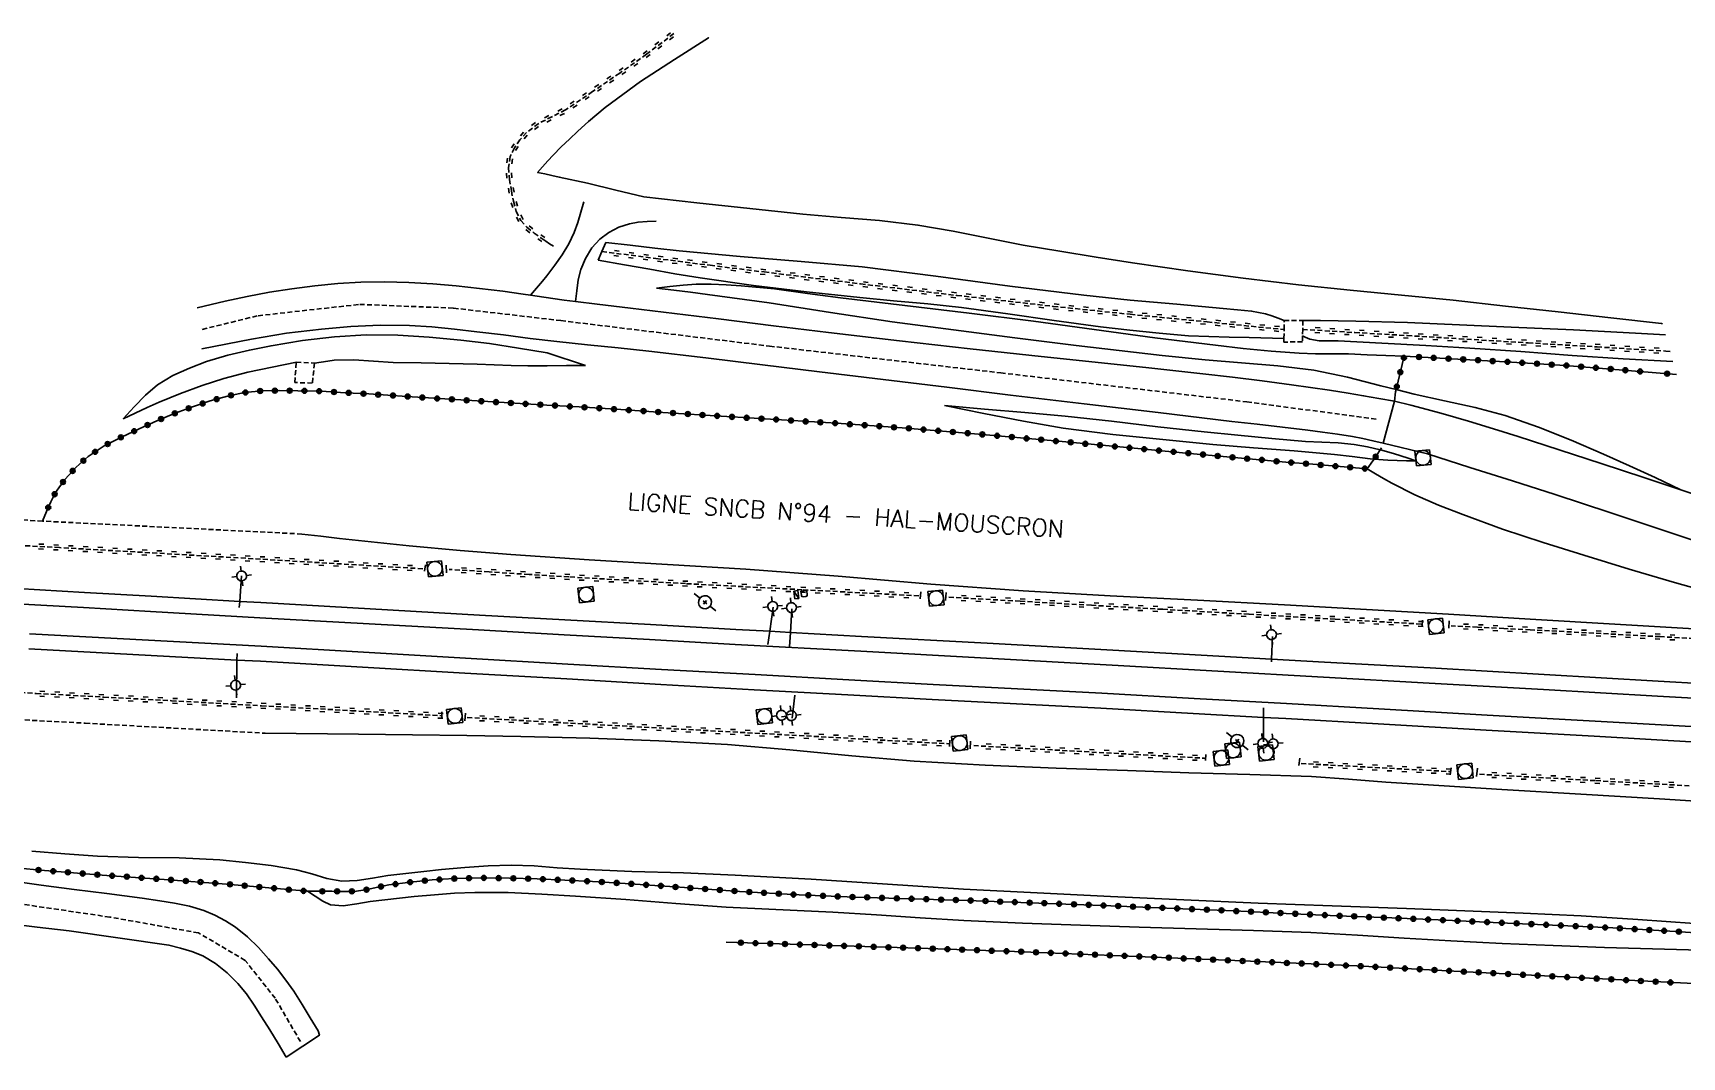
# Model space of a CAD drawing. Header units: millimetres. Extents: x 85000 to 86000, y 139000 to 140001.
# Drawn here: x 85142.3 to 85309.8, y 139016.9 to 139120.9 of the extents above; entities that cross this region are included whole.
import ezdxf

# ---------------------------------------------------------------- set-up
doc = ezdxf.new("R2010")
doc.units = ezdxf.units.MM
doc.linetypes.add('DASHED', pattern=[0.75, 0.5, -0.25])
doc.layers.get('0').update_dxf_attribs({"linetype": 'CONTINUOUS'})
for name, color, linetype in [('W0001', 6, 'DASHED'), ('W0008', 7, 'CONTINUOUS'), ('W0017', 7, 'CONTINUOUS'), ('W0112', 1, 'DASHED'), ('W0120', 7, 'CONTINUOUS'), ('W0211', 2, 'CONTINUOUS'), ('W0214', 2, 'CONTINUOUS'), ('W0220', 5, 'DASHED'), ('W0322', 7, 'CONTINUOUS'), ('W0323', 7, 'CONTINUOUS'), ('W0330', 7, 'CONTINUOUS'), ('W0420', 7, 'CONTINUOUS'), ('W0438', 7, 'CONTINUOUS'), ('W0473', 7, 'CONTINUOUS'), ('W0610', 7, 'CONTINUOUS'), ('W0611', 7, 'CONTINUOUS'), ('W0700', 7, 'CONTINUOUS'), ('W0989', 7, 'CONTINUOUS')]:
    doc.layers.add(name, color=color, linetype=linetype)
doc.styles.get("Standard").update_dxf_attribs({"font": 'romans.shx', "width": 0.85})

# ---------------------------------------------------------------- blocks, each defined once
blk = doc.blocks.new('croix')
for p, q in [((-3, 0), (3, 0)), ((0, -3), (0, 3))]:
    blk.add_line(p, q)
blk = doc.blocks.new('T818')
at = {"color": 16, "linetype": 'Continuous', "xscale": 0.0001666666666666667, "yscale": 0.0001666666666666667}
blk.add_blockref('croix', (0, 0), dxfattribs=at)
blk = doc.blocks.new('T420')
for p, q in [((0.75, 0.75), (-0.75, 0.75)), ((-0.75, 0.75), (-0.75, -0.75)), ((0.75, 0.75), (0.75, -0.75)), ((0.75, -0.75), (-0.75, -0.75))]:
    blk.add_line(p, q)
blk.add_ellipse((0, 0), major_axis=(-0.53, 0.53), ratio=1, start_param=3.926991, end_param=10.210176)
blk = doc.blocks.new('T610')
for p, q in [((-0.500001, 0), (-1.000002, 0)), ((0, 0.500001), (0, 1.000002)), ((0.500001, 0), (1.000002, 0)), ((0, -0.500001), (0, -1.000002))]:
    blk.add_line(p, q)
blk.add_ellipse((0, 0), major_axis=(-0.353554, 0.353554), ratio=1, start_param=3.926990817, end_param=10.2101761242)
blk = doc.blocks.new('T473')
for p, q in [((-0.166667, 0.166667), (0.166667, -0.166667)), ((-0.166667, -0.166667), (0.166667, 0.166667)), ((0.500001, 0.500001), (1.000002, 1.000002)), ((-1.000002, -1.000002), (-0.500001, -0.500001))]:
    blk.add_line(p, q)
blk.add_ellipse((0, 0), major_axis=(0.471405, 0.471405), ratio=1, start_param=5.4977871438, end_param=11.780972451)
blk = doc.blocks.new('T438')
for p, q in [((-0.4, 0.2), (0.4, 0.2)), ((-0.4, -0.2), (-0.4, 0.2)), ((0.15, 1.1), (-0.3, 1.1)), ((-0.3, 1.1), (-0.3, 0.5)), ((-0.3, 0.5), (0.15, 0.5)), ((0.3, 0.65), (0.3, 0.95)), ((0.4, 0.2), (0.4, -0.2))]:
    blk.add_line(p, q)
at = {"flags": 128}
for points in [[(-0.4, -0.2), (0.4, 0.2)], [(0.4, -0.2), (-0.4, -0.2)]]:
    blk.add_lwpolyline(points, dxfattribs=at)
for centre, major_axis, start_param, end_param in [((0.15, 0.95), (0.106, -0.106), 0.785398, 2.356194), ((0.15, 0.65), (0.106, 0.106), 3.926991, 5.497787)]:
    blk.add_ellipse(centre, major_axis=major_axis, ratio=1, start_param=start_param, end_param=end_param)
blk = doc.blocks.new('t220o')
at = {"color": 0, "linetype": 'Continuous'}
for p, q in [((-0.25, 0.25), (0.25, 0.25)), ((-0.25, -0.25), (0.25, -0.25))]:
    blk.add_line(p, q, dxfattribs=at)
blk = doc.blocks.new('t323o')
at = {"color": 0, "linetype": 'Continuous'}
for radius in [0.25, 0.15]:
    blk.add_circle((0, 0), radius, dxfattribs=at)
blk = doc.blocks.new('t322o')
at = {"color": 0, "linetype": 'Continuous'}
for radius in [0.25, 0.15]:
    blk.add_circle((0, 0), radius, dxfattribs=at)

msp = doc.modelspace()

# ---------------------------------------------------------------- linework, layer by layer
at = {"layer": 'W0001'}
for points in [[(85159.5, 139090.83), (85165.17, 139092.22), (85175.49, 139093.37), (85185.02, 139092.99), (85195.93, 139091.72), (85217.11, 139089.13), (85240.59, 139086.41), (85265.59, 139083.47), (85278.71, 139081.71)], [(85169.47, 139018.47), (85166.91, 139022.87), (85163.86, 139026.72), (85159.12, 139029.51), (85150.12, 139031.12), (85132.86, 139033.65), (85121.73, 139037.25), (85114.76, 139041.68), (85110.57, 139046.54), (85108.62, 139049.39), (85108.62, 139049.39)]]:
    msp.add_lwpolyline(points, dxfattribs=at)
at = {"layer": 'W0008'}
for points in [[(85196.26, 139093.79), (85194.19, 139094.1), (85192.84, 139094.3), (85192.11, 139094.41), (85190.03, 139094.7), (85187.67, 139095), (85185.3, 139095.27), (85182.92, 139095.47), (85180.49, 139095.6), (85178.05, 139095.65), (85175.62, 139095.62), (85173.28, 139095.48), (85170.94, 139095.25), (85168.61, 139094.95), (85166.34, 139094.6), (85164.07, 139094.17), (85161.82, 139093.69), (85158.98, 139093.03)], [(85261.13, 139086.32), (85255.65, 139086.91), (85250.17, 139087.49), (85244.7, 139088.08), (85237.5, 139088.87), (85230.3, 139089.68), (85223.11, 139090.52), (85217.52, 139091.2), (85211.93, 139091.9), (85206.35, 139092.59), (85202.99, 139092.99), (85199.62, 139093.39), (85197.41, 139093.65), (85196.26, 139093.79)], [(85159.46, 139088.84), (85159.46, 139088.84), (85164.51, 139089.85), (85168.05, 139090.43), (85171.62, 139090.86), (85174.59, 139091.11), (85177.57, 139091.26), (85180.55, 139091.24), (85182.83, 139091.09), (85185.11, 139090.84), (85187.39, 139090.58), (85190.11, 139090.26), (85192.82, 139089.92), (85195.53, 139089.59), (85198.64, 139089.26), (85201.74, 139088.94), (85204.85, 139088.63)], [(85204.85, 139088.63), (85210.63, 139087.93), (85216.41, 139087.23), (85222.19, 139086.53), (85228.65, 139085.74), (85235.12, 139084.95), (85241.58, 139084.16), (85249.08, 139083.26), (85256.58, 139082.37), (85264.08, 139081.48), (85266.65, 139081.19), (85269.21, 139080.91), (85271.77, 139080.59), (85273.29, 139080.39), (85274.81, 139080.19), (85276.32, 139079.94), (85277.36, 139079.73), (85278.4, 139079.51), (85279.44, 139079.28), (85280.57, 139083.55), (85279.01, 139083.82), (85277.45, 139084.09), (85275.89, 139084.35), (85273.97, 139084.65), (85272.05, 139084.93), (85270.13, 139085.2), (85267.13, 139085.6), (85264.13, 139085.96), (85261.13, 139086.32)], [(85171.27, 139019.55), (85170.46, 139020.9), (85169.65, 139022.25), (85168.79, 139023.58), (85167.98, 139024.71), (85167.14, 139025.82), (85166.24, 139026.88), (85165.2, 139028.03), (85164.09, 139029.12), (85162.89, 139030.09), (85161.86, 139030.75), (85160.78, 139031.32), (85159.66, 139031.8), (85158.2, 139032.23), (85156.69, 139032.52), (85155.18, 139032.77), (85153.39, 139033.04), (85151.6, 139033.27), (85149.81, 139033.5), (85146.48, 139033.93), (85143.15, 139034.36), (85139.82, 139034.83)], [(85139.47, 139030.5), (85142.72, 139030.11), (85145.97, 139029.71), (85156.12, 139028.27), (85157.29, 139027.95), (85158.46, 139027.62), (85159.56, 139027.18), (85160.84, 139026.4), (85162.02, 139025.44), (85163.1, 139024.38), (85163.98, 139023.32), (85164.76, 139022.17), (85165.52, 139021), (85166.38, 139019.65), (85167.21, 139018.28), (85168.04, 139016.9)], [(85168.04, 139016.9), (85171.4, 139019.11), (85171.27, 139019.55)]]:
    msp.add_lwpolyline(points, dxfattribs=at)
at = {"layer": 'W0017'}
for points in [[(85198.27, 139103.8), (85197.96, 139102.75), (85197.66, 139101.7), (85197.29, 139100.68), (85196.72, 139099.53), (85196.05, 139098.42), (85195.32, 139097.36), (85194.91, 139096.81), (85194.49, 139096.27), (85194.06, 139095.74), (85193.65, 139095.26), (85193.25, 139094.78), (85192.84, 139094.3)], [(85197.41, 139093.65), (85197.55, 139094.75), (85197.69, 139095.86), (85197.95, 139096.91), (85198.44, 139098.03), (85199.08, 139099.1), (85199.88, 139100), (85200.78, 139100.67), (85201.81, 139101.2), (85202.88, 139101.57), (85203.77, 139101.73), (85204.69, 139101.78), (85205.61, 139101.84)], [(85341.02, 139064.1), (85337.6, 139065.17), (85334.18, 139066.23), (85330.77, 139067.33), (85325.38, 139069.15), (85320.01, 139071.03), (85314.64, 139072.88), (85310.28, 139074.34), (85309.66, 139074.54), (85305.92, 139075.78), (85301.56, 139077.22), (85298.76, 139078.13), (85295.96, 139079.04), (85293.16, 139079.93), (85290.63, 139080.72), (85288.09, 139081.51), (85285.54, 139082.25), (85283.89, 139082.69), (85282.23, 139083.12), (85280.57, 139083.55)], [(85279.44, 139079.28), (85283.93, 139078.17), (85288.25, 139076.8), (85292.57, 139075.43), (85296.89, 139074.05), (85302.47, 139072.23), (85308.03, 139070.37), (85313.59, 139068.5), (85319.36, 139066.54), (85325.12, 139064.55), (85330.9, 139062.61), (85333.79, 139061.66), (85336.68, 139060.73), (85339.58, 139059.79)]]:
    msp.add_lwpolyline(points, dxfattribs=at)
at = {"layer": 'W0112'}
for points in [[(85269.35, 139089.54), (85269.36, 139089.91), (85269.37, 139090.81), (85269.39, 139091.74), (85271.29, 139091.73), (85271.26, 139090.83), (85271.25, 139090.16), (85271.24, 139089.57)], [(85170.68, 139085.36), (85168.89, 139085.44), (85169.06, 139087.51), (85170.9, 139087.4)]]:
    msp.add_lwpolyline(points, close=True, dxfattribs=at)
for points in [[(85143.28, 139071.35), (85134.3, 139071.86)], [(85169.63, 139070.04), (85143.28, 139071.35)], [(85133.24, 139051.59), (85147.61, 139050.82), (85165.88, 139049.8)]]:
    msp.add_lwpolyline(points, dxfattribs=at)
at = {"layer": 'W0120'}
for points in [[(85199.7, 139097.86), (85200.08, 139098.74), (85200.48, 139099.66)], [(85182.18, 139066.9), (85182.09, 139066.28)], [(85184.3, 139066.11), (85184.29, 139066.86)], [(85232.47, 139064.16), (85232.42, 139063.45)], [(85234.98, 139063.3), (85235.05, 139064.09)], [(85283.43, 139061.27), (85283.39, 139060.68)], [(85286.1, 139060.47), (85286.15, 139061.21)], [(85183.84, 139051.97), (85183.82, 139051.27)], [(85186.17, 139051.07), (85186.23, 139051.83)], [(85235.44, 139049.1), (85235.4, 139048.46)], [(85237.5, 139048.22), (85237.53, 139049)], [(85261.41, 139047.63), (85261.39, 139047.02)], [(85270.87, 139046.52), (85270.96, 139047.26)], [(85286.33, 139046.28), (85286.24, 139045.56)], [(85288.9, 139045.39), (85289, 139046.26)]]:
    msp.add_lwpolyline(points, dxfattribs=at)
at = {"layer": 'W0211'}
for points in [[(85269.39, 139091.74), (85268.76, 139091.98), (85268.13, 139092.21), (85267.49, 139092.42), (85266.08, 139092.69), (85264.64, 139092.81), (85263.19, 139092.94), (85258.47, 139093.38), (85253.75, 139093.81), (85249.04, 139094.29), (85241.52, 139095.22), (85234.02, 139096.25), (85226.51, 139097.17), (85220.32, 139097.73), (85214.12, 139098.23), (85207.94, 139098.8), (85205.45, 139099.08), (85202.97, 139099.37), (85200.48, 139099.66)], [(85199.7, 139097.86), (85202.38, 139097.39), (85204.95, 139096.94), (85207.51, 139096.48), (85210.08, 139096.06), (85215.47, 139095.3), (85220.87, 139094.66), (85226.28, 139094.07), (85229.72, 139093.73), (85233.18, 139093.41), (85236.62, 139093.05), (85241.33, 139092.42), (85246.03, 139091.73), (85250.74, 139091.1), (85253.72, 139090.75), (85256.7, 139090.43), (85259.68, 139090.19), (85261.73, 139090.1), (85263.78, 139090.05), (85265.83, 139090), (85267.01, 139089.97), (85268.18, 139089.94), (85269.36, 139089.91)], [(85281.58, 139088.1), (85279.7, 139088.18), (85277.81, 139088.26), (85275.93, 139088.33), (85274.25, 139088.35), (85272.57, 139088.35), (85270.89, 139088.4), (85268.06, 139088.6), (85265.23, 139088.9), (85262.41, 139089.23), (85256.25, 139089.98), (85250.09, 139090.83), (85243.93, 139091.66), (85237.4, 139092.47), (85230.87, 139093.26), (85224.33, 139094.05), (85220.97, 139094.49), (85217.61, 139094.94), (85214.24, 139095.26), (85212.72, 139095.35), (85211.19, 139095.42), (85209.66, 139095.42), (85208.33, 139095.32), (85206.99, 139095.17), (85205.65, 139095.02)], [(85308.11, 139090.27), (85305.06, 139090.46), (85298.76, 139090.77), (85292.45, 139091.04), (85287.18, 139091.29), (85281.92, 139091.53), (85276.65, 139091.68), (85274.86, 139091.7), (85273.07, 139091.72), (85271.29, 139091.73)], [(85198.43, 139087.17), (85194.54, 139088.44), (85191.62, 139088.91), (85188.69, 139089.38), (85185.75, 139089.75), (85182.55, 139090.05), (85179.35, 139090.25), (85176.15, 139090.26), (85172.92, 139090.07), (85169.7, 139089.7), (85166.5, 139089.17), (85164.29, 139088.73), (85162.09, 139088.21), (85159.95, 139087.55), (85158.22, 139086.89), (85156.53, 139086.14), (85154.96, 139085.2), (85153.73, 139084.15), (85152.6, 139082.95), (85151.46, 139081.75)], [(85271.25, 139090.16), (85271.5, 139090.05), (85271.74, 139089.95), (85271.99, 139089.85), (85272.92, 139089.68), (85273.89, 139089.67), (85274.85, 139089.66), (85279.31, 139089.42), (85283.77, 139089.18), (85288.23, 139088.92), (85293.43, 139088.57), (85298.63, 139088.19), (85303.82, 139087.85), (85308.86, 139087.58)], [(85234.87, 139083.08), (85238.89, 139082.29), (85242.9, 139081.51), (85246.93, 139080.81), (85251.99, 139080.15), (85257.06, 139079.63), (85262.14, 139079.15), (85266.26, 139078.8), (85270.38, 139078.48), (85274.49, 139078.11), (85276.3, 139077.9), (85278.11, 139077.68), (85278.51, 139077.64), (85279.92, 139077.53), (85280.86, 139077.5), (85281.81, 139077.49), (85282.75, 139077.48)], [(85332.1, 139059.31), (85329.26, 139060.03), (85326.41, 139060.75), (85323.57, 139061.46), (85320.26, 139062.25), (85316.94, 139063.02), (85313.64, 139063.83), (85309.01, 139065.11), (85304.41, 139066.47), (85299.82, 139067.9), (85295.69, 139069.18), (85291.57, 139070.52), (85287.51, 139072.01), (85285.07, 139072.98), (85282.66, 139074.02), (85280.31, 139075.19), (85279.48, 139075.67), (85278.65, 139076.17), (85277.82, 139076.67)], [(85142.19, 139037.83), (85145.54, 139037.54), (85148.88, 139037.3), (85153.02, 139037.18), (85157.16, 139037.13), (85161.29, 139036.92), (85163.9, 139036.67), (85166.5, 139036.36), (85169.08, 139035.93), (85170.62, 139035.51), (85172.15, 139035.04), (85173.69, 139034.77), (85175.24, 139034.83), (85176.8, 139035.09), (85178.36, 139035.34), (85180.17, 139035.56), (85181.99, 139035.76), (85183.81, 139035.95), (85186.17, 139036.15), (85188.53, 139036.32), (85190.89, 139036.39), (85193.22, 139036.31), (85195.55, 139036.14), (85197.88, 139035.98), (85203.12, 139035.76), (85208.37, 139035.6), (85213.62, 139035.39), (85221.36, 139034.96), (85229.1, 139034.45), (85236.83, 139033.94), (85244.28, 139033.57), (85251.73, 139033.21), (85259.18, 139032.86), (85266.73, 139032.55), (85274.27, 139032.27), (85281.82, 139031.98), (85287.73, 139031.75), (85293.64, 139031.52), (85299.54, 139031.23), (85305.31, 139030.88), (85311.07, 139030.47)]]:
    msp.add_lwpolyline(points, dxfattribs=at)
at = {"layer": 'W0214'}
for points in [[(85309.66, 139074.54), (85307.05, 139075.77), (85304.45, 139076.98), (85301.82, 139078.16), (85298.53, 139079.57), (85295.21, 139080.91), (85291.84, 139082.08), (85288.78, 139082.89), (85285.68, 139083.57), (85282.59, 139084.25), (85280.74, 139084.72), (85279.2, 139085.11), (85275.8, 139085.97), (85272.39, 139086.68), (85268.73, 139087.14), (85265.05, 139087.42), (85261.37, 139087.72), (85257, 139088.19), (85252.63, 139088.69), (85248.26, 139089.2), (85242.03, 139089.97), (85235.8, 139090.78), (85229.57, 139091.58), (85223.32, 139092.55), (85217.08, 139093.52), (85210.83, 139094.39), (85209.1, 139094.61), (85207.38, 139094.81), (85205.65, 139095.02)], [(85169.06, 139087.51), (85166.6, 139086.99), (85164.13, 139086.47), (85161.69, 139085.84), (85159.48, 139085.12), (85157.29, 139084.3), (85155.13, 139083.42), (85153.9, 139082.88), (85152.68, 139082.31), (85151.46, 139081.75)], [(85198.43, 139087.17), (85196.48, 139087.15), (85194.53, 139087.12), (85192.58, 139087.12), (85190.86, 139087.17), (85189.14, 139087.24), (85187.41, 139087.31), (85184.57, 139087.37), (85181.72, 139087.42), (85178.88, 139087.48), (85176.88, 139087.6), (85174.89, 139087.74), (85172.91, 139087.7), (85172.24, 139087.61), (85171.57, 139087.51), (85170.9, 139087.4)], [(85234.87, 139083.08), (85238.96, 139082.73), (85243.05, 139082.39), (85247.13, 139082.02), (85251.84, 139081.5), (85256.55, 139080.94), (85261.26, 139080.42), (85264.69, 139080.07), (85268.13, 139079.74), (85271.56, 139079.45), (85273.21, 139079.37), (85274.85, 139079.29), (85276.48, 139079.13), (85277.83, 139078.89), (85279.13, 139078.59), (85279.16, 139078.58), (85280.48, 139078.23), (85281.24, 139077.99), (85281.99, 139077.74), (85282.75, 139077.48)], [(85311.59, 139060.36), (85302.98, 139060.87), (85294.38, 139061.38), (85286.06, 139061.88), (85277.75, 139062.38), (85269.43, 139062.86), (85260.57, 139063.31), (85251.72, 139063.75), (85242.86, 139064.26), (85233.48, 139064.96), (85224.1, 139065.74), (85214.72, 139066.46), (85206.76, 139066.95), (85198.8, 139067.4), (85190.85, 139067.95), (85185.68, 139068.38), (85180.52, 139068.85), (85175.36, 139069.38), (85173.45, 139069.59), (85171.54, 139069.81), (85169.63, 139070.04)], [(85165.88, 139049.8), (85169.05, 139049.77), (85172.21, 139049.74), (85175.38, 139049.7), (85180.87, 139049.64), (85186.36, 139049.58), (85191.85, 139049.48), (85198.85, 139049.29), (85205.86, 139049.03), (85212.85, 139048.65), (85219.18, 139048.12), (85225.49, 139047.49), (85231.81, 139046.96), (85239.02, 139046.55), (85246.24, 139046.26), (85253.46, 139046.01), (85259.69, 139045.79), (85265.91, 139045.59), (85272.14, 139045.4), (85275.92, 139045.12), (85279.71, 139044.84), (85283.49, 139044.58), (85291.49, 139044.08), (85299.51, 139043.62), (85307.51, 139043.14), (85312.23, 139042.83)], [(85311.66, 139027.76), (85306.78, 139027.89), (85301.91, 139028.04), (85296.71, 139028.24), (85291.51, 139028.45), (85286.31, 139028.7), (85281.57, 139028.98), (85276.82, 139029.28), (85272.08, 139029.55), (85266.27, 139029.77), (85260.46, 139029.92), (85254.64, 139030.08), (85248.71, 139030.29), (85242.79, 139030.51), (85236.86, 139030.77), (85232.42, 139031.05), (85227.97, 139031.35), (85223.53, 139031.62), (85219.93, 139031.8), (85216.32, 139031.96), (85212.72, 139032.14), (85207.61, 139032.5), (85202.51, 139032.9), (85197.4, 139033.24), (85193.99, 139033.44), (85190.58, 139033.61), (85187.17, 139033.63), (85185.12, 139033.54), (85183.08, 139033.39), (85181.04, 139033.21), (85179.54, 139033.05), (85178.05, 139032.87), (85176.56, 139032.71), (85175.2, 139032.48), (85173.83, 139032.26), (85172.54, 139032.36), (85171.74, 139032.72), (85170.97, 139033.23), (85170.2, 139033.74)]]:
    msp.add_lwpolyline(points, dxfattribs=at)
at = {"layer": 'W0220'}
for points in [[(85207.4, 139120.88), (85204.62, 139118.78), (85201.9, 139116.87), (85199.15, 139114.99), (85196.4, 139113.12), (85195.02, 139112.43), (85193.63, 139111.73), (85192.43, 139110.83), (85191.77, 139110.09), (85191.2, 139109.27), (85190.79, 139108.39), (85190.62, 139107.26), (85190.7, 139106.07), (85190.9, 139104.89), (85191.1, 139103.84), (85191.4, 139102.81), (85191.87, 139101.88), (85192.48, 139101.2), (85193.22, 139100.61), (85194, 139100.05), (85194.38, 139099.79), (85194.78, 139099.52), (85195.18, 139099.27)], [(85200.08, 139098.74), (85205.58, 139098.04), (85211.08, 139097.34), (85216.58, 139096.66), (85226.36, 139095.45), (85236.14, 139094.28), (85245.93, 139093.17), (85253.74, 139092.36), (85261.56, 139091.59), (85269.37, 139090.81)], [(85271.26, 139090.83), (85276.57, 139090.51), (85281.87, 139090.2), (85287.17, 139089.88), (85294.16, 139089.46), (85301.16, 139089.05), (85308.15, 139088.62), (85308.58, 139088.59)], [(85181.89, 139066.51), (85171.4, 139067.13), (85160.92, 139067.75), (85150.43, 139068.35), (85145.01, 139068.66), (85139.59, 139068.96), (85134.16, 139069.26)], [(85232.27, 139063.76), (85220.42, 139064.38), (85208.58, 139065), (85196.74, 139065.68), (85192.69, 139065.93), (85188.64, 139066.19), (85184.59, 139066.45)], [(85283.3, 139060.89), (85274.55, 139061.39), (85265.79, 139061.89), (85257.03, 139062.39), (85249.8, 139062.8), (85242.56, 139063.21), (85235.33, 139063.62)], [(85333.93, 139058.15), (85320.75, 139058.88), (85307.56, 139059.61), (85294.38, 139060.31), (85291.7, 139060.44), (85289.02, 139060.57), (85286.34, 139060.71)], [(85135.77, 139054.21), (85142.64, 139053.84), (85149.51, 139053.47), (85156.39, 139053.1), (85165.52, 139052.59), (85174.65, 139052.09), (85183.78, 139051.58)], [(85186.42, 139051.39), (85235.37, 139048.73)], [(85237.85, 139048.54), (85261.28, 139047.26)], [(85271.1, 139046.72), (85286.26, 139045.9)], [(85289.23, 139045.63), (85301.04, 139044.98), (85312.86, 139044.33), (85322.42, 139043.81), (85324.68, 139043.68), (85329.01, 139043.45), (85333.35, 139043.21), (85337.68, 139042.98)]]:
    msp.add_lwpolyline(points, dxfattribs=at)
at = {"layer": 'W0322'}
for points in [[(85306.77, 139086.46), (85303.82, 139086.7), (85300.87, 139086.94), (85297.91, 139087.17), (85292.47, 139087.51), (85287.02, 139087.8), (85281.58, 139088.1)], [(85277.82, 139076.67), (85275.06, 139076.89), (85272.3, 139077.12), (85269.54, 139077.35), (85264.3, 139077.82), (85259.06, 139078.3), (85253.82, 139078.78), (85246.09, 139079.49), (85238.34, 139080.19), (85230.6, 139080.83), (85223.92, 139081.29), (85217.23, 139081.7), (85210.55, 139082.12), (85206.29, 139082.4), (85202.03, 139082.68), (85197.77, 139082.95), (85194.51, 139083.14), (85191.24, 139083.33), (85187.98, 139083.52), (85184.13, 139083.76), (85180.27, 139084.02), (85176.42, 139084.27), (85174.01, 139084.4), (85171.61, 139084.54), (85169.2, 139084.6), (85167.39, 139084.61), (85165.58, 139084.58), (85163.8, 139084.42), (85162.05, 139084.05), (85160.32, 139083.56), (85158.62, 139083), (85156.75, 139082.31), (85154.9, 139081.55), (85153.09, 139080.72), (85151.3, 139079.89), (85149.54, 139079.01), (85147.93, 139077.93), (85146.69, 139076.83), (85145.56, 139075.59), (85144.6, 139074.25), (85144.11, 139073.31), (85143.69, 139072.33), (85143.28, 139071.35)], [(85314.04, 139029.33), (85309.65, 139029.63), (85303.53, 139029.98), (85297.41, 139030.27), (85291.29, 139030.55), (85285.79, 139030.8), (85280.3, 139031.03), (85274.8, 139031.26), (85269.57, 139031.5), (85264.34, 139031.74), (85259.1, 139031.97), (85251.79, 139032.27), (85244.48, 139032.55), (85237.17, 139032.81), (85231.49, 139032.99), (85225.81, 139033.15), (85220.13, 139033.38), (85214.07, 139033.73), (85208.01, 139034.15), (85201.95, 139034.58), (85199.14, 139034.73), (85196.33, 139034.88), (85193.52, 139034.99), (85190.7, 139035.07), (85187.88, 139035.11), (85185.07, 139035.03), (85182.86, 139034.89), (85180.65, 139034.67), (85178.45, 139034.38), (85177.35, 139034.16), (85176.26, 139033.92), (85175.16, 139033.75), (85174.33, 139033.72), (85173.49, 139033.73), (85172.66, 139033.74), (85171.84, 139033.74), (85171.02, 139033.74), (85170.2, 139033.74)]]:
    msp.add_lwpolyline(points, dxfattribs=at)
at = {"layer": 'W0323'}
for points in [[(85281.58, 139088.1), (85280.74, 139084.72), (85280.69, 139084.49), (85280.57, 139083.55)], [(85306.77, 139086.46), (85309.23, 139086.24)], [(85277.82, 139076.67), (85278.39, 139077.47), (85278.51, 139077.64), (85279.13, 139078.59), (85279.27, 139078.8)], [(85132.42, 139036.9), (85135.96, 139036.56), (85139.51, 139036.21), (85143.06, 139035.88), (85149.35, 139035.39), (85155.65, 139034.95), (85161.95, 139034.48), (85164.7, 139034.24), (85167.45, 139033.99), (85170.2, 139033.74)], [(85212.7, 139028.56), (85222.47, 139028.26), (85232.24, 139027.96), (85242.01, 139027.62), (85253.6, 139027.16), (85265.18, 139026.66), (85276.77, 139026.15), (85286.61, 139025.63), (85296.45, 139025.11), (85306.3, 139024.6), (85314.96, 139024.17)]]:
    msp.add_lwpolyline(points, dxfattribs=at)
at = {"layer": 'W0330'}
for points in [[(85197.64, 139110.96), (85198.73, 139111.95), (85200.43, 139113.38), (85202.23, 139114.7), (85204.02, 139116.02), (85207.48, 139118.24), (85210.93, 139120.46), (85210.95, 139120.48)], [(85197.64, 139110.96), (85196.8, 139110.16), (85195.95, 139109.36), (85195.13, 139108.54), (85194.59, 139107.95), (85194.07, 139107.36), (85193.55, 139106.77), (85194.28, 139106.62), (85195.02, 139106.46), (85195.76, 139106.31), (85198.63, 139105.67), (85201.49, 139104.98), (85204.36, 139104.3), (85209.74, 139103.7), (85215.12, 139103.11), (85220.51, 139102.54), (85224.4, 139102.2), (85228.3, 139101.88), (85232.18, 139101.42), (85235.76, 139100.81), (85239.32, 139100.09), (85242.89, 139099.37), (85246.59, 139098.77), (85250.28, 139098.17), (85253.98, 139097.6), (85259.6, 139096.79), (85265.22, 139096.04), (85270.85, 139095.35), (85276.08, 139094.8), (85281.31, 139094.3), (85286.54, 139093.79), (85291.87, 139093.2), (85297.2, 139092.6), (85302.54, 139092.01), (85307.69, 139091.43), (85307.79, 139091.41)]]:
    msp.add_lwpolyline(points, dxfattribs=at)
at = {"layer": 'W0611'}
for points in [[(85163.49, 139065.79), (85163.31, 139063.19), (85163.26, 139062.58)], [(85217.47, 139062.6), (85217.13, 139060.16), (85216.94, 139058.83)], [(85219.37, 139062.43), (85219.23, 139060.05), (85219.14, 139058.56)], [(85268.2, 139059.63), (85268.09, 139057.33), (85268.08, 139057.06)], [(85162.97, 139053.4), (85163.03, 139057.23), (85163.04, 139057.89)], [(85219.43, 139051.33), (85219.67, 139053.68)], [(85267.27, 139052.39), (85267.27, 139051.41), (85267.28, 139048.91)]]:
    msp.add_lwpolyline(points, dxfattribs=at)
at = {"layer": 'W0700'}
for points in [[(85140.65, 139062.96), (85147.45, 139062.57), (85154.25, 139062.18), (85165.35, 139061.54), (85176.46, 139060.91), (85187.57, 139060.29), (85196.25, 139059.8), (85204.93, 139059.31), (85213.61, 139058.83), (85226.38, 139058.12), (85239.14, 139057.41), (85251.9, 139056.71), (85262.64, 139056.1), (85273.38, 139055.5), (85284.12, 139054.9), (85295.71, 139054.24), (85307.3, 139053.58), (85318.88, 139052.91)], [(85140.73, 139064.49), (85147.53, 139064.1), (85154.33, 139063.71), (85163.31, 139063.19), (85165.44, 139063.07), (85176.55, 139062.44), (85187.65, 139061.81), (85196.34, 139061.33), (85205.02, 139060.84), (85213.7, 139060.35), (85217.13, 139060.16), (85219.23, 139060.05), (85226.46, 139059.64), (85239.22, 139058.94), (85251.99, 139058.23), (85262.73, 139057.63), (85268.09, 139057.33), (85273.47, 139057.03), (85284.21, 139056.43), (85295.8, 139055.77), (85307.38, 139055.1), (85316.92, 139054.56)], [(85141.97, 139059.91), (85165.49, 139058.63), (85175.88, 139058.03), (85186.25, 139057.43), (85196.63, 139056.83), (85206.14, 139056.29), (85215.65, 139055.75), (85225.16, 139055.22), (85233.72, 139054.76), (85242.29, 139054.31), (85250.85, 139053.86), (85260.24, 139053.34), (85269.62, 139052.81), (85279.01, 139052.28), (85289.99, 139051.65), (85300.97, 139051.02), (85311.95, 139050.4)], [(85141.88, 139058.38), (85163.03, 139057.23), (85165.41, 139057.11), (85175.79, 139056.5), (85186.17, 139055.9), (85196.54, 139055.31), (85206.06, 139054.76), (85215.57, 139054.22), (85225.08, 139053.69), (85233.64, 139053.24), (85242.2, 139052.79), (85250.77, 139052.33), (85260.15, 139051.81), (85267.27, 139051.41), (85269.54, 139051.28), (85278.92, 139050.75), (85289.9, 139050.12), (85300.88, 139049.49), (85311.87, 139048.87)]]:
    msp.add_lwpolyline(points, dxfattribs=at)

# ---------------------------------------------------------------- block references
at = {"layer": 'W0220'}
for p, rotation in [((85205.82, 139119.69), 216.9940822888275), ((85207.02, 139120.6), 216.9940822888275), ((85203.4, 139117.92), 215.2391293086327), ((85204.63, 139118.79), 216.9940822888275), ((85200.94, 139116.21), 214.2299467347822), ((85202.18, 139117.06), 215.2391293086327), ((85198.46, 139114.52), 214.2299467343677), ((85199.7, 139115.37), 214.2299467347822), ((85195.94, 139112.89), 206.6146007003839), ((85197.22, 139113.68), 214.2299467343677), ((85193.3, 139111.49), 216.9617668019433), ((85194.6, 139112.22), 206.5815724515337), ((85192.16, 139110.53), 228.3904337914868), ((85190.72, 139107.95), 261.5065947005065), ((85191.25, 139109.34), 235.0033303019599), ((85190.68, 139106.46), 273.8712562316051), ((85190.88, 139104.97), 279.3596700118561), ((85191.2, 139103.51), 286.0770428521807), ((85191.75, 139102.12), 296.8130833047392), ((85192.73, 139101), 321.3590050043269), ((85193.93, 139100.1), 324.4063419820435), ((85201.57, 139098.55), 352.7865168223664), ((85203.06, 139098.36), 352.7865168223664), ((85204.55, 139098.17), 352.7865168223664), ((85206.03, 139097.98), 352.7865168223476), ((85207.52, 139097.79), 352.7865168223476), ((85209.01, 139097.61), 352.7865168223476), ((85210.5, 139097.42), 352.7865168223476), ((85211.99, 139097.23), 352.8903698868379), ((85213.48, 139097.05), 352.8903698868379), ((85214.96, 139096.86), 352.8903698868379), ((85216.45, 139096.67), 352.8903698868379), ((85217.94, 139096.49), 352.9867836705992), ((85219.43, 139096.31), 352.9867836705992), ((85220.92, 139096.12), 352.9867836705992), ((85222.41, 139095.94), 352.9867836705992), ((85223.9, 139095.76), 352.9867836705992), ((85225.39, 139095.57), 352.9867836705992), ((85226.87, 139095.39), 353.1569956463404), ((85228.36, 139095.21), 353.1569956463404), ((85229.85, 139095.04), 353.1569956463404), ((85231.34, 139094.86), 353.1569956463404), ((85232.83, 139094.68), 353.1569956463404), ((85234.32, 139094.5), 353.1569956463404), ((85235.81, 139094.32), 353.1569956463404), ((85237.3, 139094.15), 353.5371496593104), ((85238.79, 139093.98), 353.5371496593104), ((85240.28, 139093.81), 353.5371496593104), ((85241.77, 139093.64), 353.5371496593104), ((85243.26, 139093.47), 353.5371496593104), ((85244.75, 139093.31), 353.5371496593104), ((85246.24, 139093.14), 354.0498106309338), ((85247.74, 139092.98), 354.0498106309338), ((85249.23, 139092.83), 354.0498106309338), ((85250.72, 139092.67), 354.0498106309338), ((85252.21, 139092.52), 354.0498106309338), ((85253.7, 139092.36), 354.0498106309338), ((85255.2, 139092.21), 354.3583749123035), ((85256.69, 139092.07), 354.3583749123035), ((85258.18, 139091.92), 354.3583749123035), ((85259.67, 139091.77), 354.3583749123035), ((85261.17, 139091.62), 354.3583749123035), ((85262.66, 139091.48), 354.3583749123035), ((85264.15, 139091.33), 354.3583749123035), ((85265.64, 139091.18), 354.3583749123035), ((85267.14, 139091.03), 354.3583749123035), ((85268.63, 139090.89), 354.3583749123035), ((85272.76, 139090.74), 356.59932609648), ((85274.26, 139090.65), 356.59932609648), ((85275.76, 139090.56), 356.59932609648), ((85277.25, 139090.47), 356.5999659861834), ((85278.75, 139090.38), 356.5999659861834), ((85280.25, 139090.29), 356.5999659861834), ((85281.75, 139090.2), 356.5999659861834), ((85283.24, 139090.11), 356.5885557627616), ((85284.74, 139090.02), 356.5885557627616), ((85286.24, 139089.93), 356.5885557627616), ((85287.74, 139089.85), 356.613375924053), ((85289.23, 139089.76), 356.613375924053), ((85290.73, 139089.67), 356.613375924053), ((85292.23, 139089.58), 356.613375924053), ((85293.73, 139089.49), 356.613375924053), ((85295.22, 139089.4), 356.5965684370794), ((85296.72, 139089.31), 356.5965684370794), ((85298.22, 139089.22), 356.5965684370794), ((85299.71, 139089.13), 356.5965684370794), ((85301.21, 139089.05), 356.4823128199201), ((85302.71, 139088.95), 356.4823128199201), ((85304.21, 139088.86), 356.4823128199201), ((85305.7, 139088.77), 356.4823128199201), ((85307.2, 139088.68), 356.4823128199201), ((85143.15, 139068.76), 176.8125628994024), ((85144.65, 139068.68), 176.8125628994024), ((85146.14, 139068.59), 176.7815581106486), ((85147.64, 139068.51), 176.7815581106486), ((85149.14, 139068.43), 176.7815581106486), ((85150.64, 139068.34), 176.6921642477649), ((85152.13, 139068.25), 176.6921642477649), ((85153.63, 139068.17), 176.6921642477649), ((85155.13, 139068.08), 176.6921642477649), ((85156.63, 139068), 176.6921642477649), ((85158.12, 139067.91), 176.6921642477649), ((85159.62, 139067.82), 176.6921642477649), ((85161.12, 139067.74), 176.6213667384252), ((85162.62, 139067.65), 176.6213667384252), ((85164.11, 139067.56), 176.6213667384252), ((85165.61, 139067.47), 176.6213667384252), ((85167.11, 139067.38), 176.6213667384252), ((85168.61, 139067.29), 176.6213667384252), ((85170.1, 139067.2), 176.6213667384252), ((85171.6, 139067.12), 176.6213667384252), ((85173.1, 139067.03), 176.6213667384252), ((85174.6, 139066.94), 176.6213667384252), ((85176.09, 139066.85), 176.6213667384252), ((85177.59, 139066.76), 176.6213667384252), ((85179.09, 139066.67), 176.6213667384252), ((85180.59, 139066.59), 176.6213667384252), ((85186.08, 139066.35), 176.3267930496986), ((85187.58, 139066.26), 176.3267930496986), ((85189.08, 139066.16), 176.3399810597928), ((85190.57, 139066.06), 176.3399810597928), ((85192.07, 139065.97), 176.3399810597928), ((85193.57, 139065.87), 176.4254271358005), ((85195.07, 139065.78), 176.4254271358005), ((85196.56, 139065.69), 176.4254271358005), ((85198.06, 139065.6), 176.7325436942903), ((85199.56, 139065.51), 176.7325436942903), ((85201.06, 139065.43), 176.7325436942903), ((85202.55, 139065.34), 176.7325436942903), ((85204.05, 139065.26), 176.7325436942903), ((85205.55, 139065.17), 176.7325436942903), ((85207.05, 139065.09), 176.7325436942903), ((85208.54, 139065), 176.7325436942903), ((85210.04, 139064.92), 176.9988912113478), ((85211.54, 139064.84), 176.9988912113478), ((85213.04, 139064.77), 176.9988912113478), ((85214.54, 139064.69), 176.9988912113478), ((85216.03, 139064.61), 176.9988912113478), ((85217.53, 139064.53), 176.9988912113478), ((85219.03, 139064.45), 176.9988912113478), ((85220.53, 139064.37), 177.0034625835406), ((85222.02, 139064.3), 177.0034625835406), ((85223.52, 139064.22), 177.0034625835406), ((85225.02, 139064.14), 177.0034625835406), ((85226.52, 139064.06), 177.0034625835406), ((85228.02, 139063.98), 177.0034625835406), ((85229.51, 139063.9), 177.0034625835406), ((85231.01, 139063.82), 177.0034625835406), ((85236.83, 139063.53), 176.7626841095173), ((85238.33, 139063.45), 176.7626841095173), ((85239.83, 139063.36), 176.7626841095173), ((85241.32, 139063.28), 176.7626841095173), ((85242.82, 139063.2), 176.763130795551), ((85244.32, 139063.11), 176.763130795551), ((85245.82, 139063.03), 176.763130795551), ((85247.31, 139062.94), 176.763130795551), ((85248.81, 139062.86), 176.763130795551), ((85250.31, 139062.77), 176.754785808654), ((85251.81, 139062.69), 176.754785808654), ((85253.3, 139062.6), 176.754785808654), ((85254.8, 139062.52), 176.754785808654), ((85256.3, 139062.43), 176.754785808654), ((85257.8, 139062.35), 176.7459056653206), ((85259.29, 139062.26), 176.7459056653206), ((85260.79, 139062.18), 176.7459056653206), ((85262.29, 139062.09), 176.7459056653206), ((85263.79, 139062.01), 176.7459056653206), ((85265.28, 139061.92), 176.7459056653206), ((85266.78, 139061.84), 176.739756837248), ((85268.28, 139061.75), 176.739756837248), ((85269.78, 139061.67), 176.739756837248), ((85271.28, 139061.58), 176.739756837248), ((85272.77, 139061.5), 176.739756837248), ((85274.27, 139061.41), 176.739756837248), ((85275.77, 139061.32), 176.7393854239408), ((85277.27, 139061.24), 176.7393854239408), ((85278.76, 139061.15), 176.7393854239408), ((85280.26, 139061.07), 176.7393854239408), ((85281.76, 139060.98), 176.7393854239408), ((85283.26, 139060.9), 176.7393854239408), ((85287.84, 139060.63), 177.1578621163135), ((85289.34, 139060.56), 177.1589208776807), ((85290.83, 139060.48), 177.1589208776807), ((85292.33, 139060.41), 177.136528091666), ((85293.83, 139060.33), 177.136528091666), ((85295.33, 139060.26), 176.9828793184518), ((85296.83, 139060.18), 176.9828793184518), ((85298.32, 139060.1), 176.9828793184518), ((85299.82, 139060.02), 176.9828793184518), ((85301.32, 139059.94), 176.9828793184518), ((85302.82, 139059.86), 176.9828793184518), ((85304.32, 139059.78), 176.9828793184518), ((85305.81, 139059.7), 176.9828793184518), ((85307.31, 139059.62), 176.9828793184518), ((85308.81, 139059.54), 176.8394257286741), ((85143.26, 139053.81), 356.9097615699669), ((85144.76, 139053.73), 356.9097615699669), ((85146.25, 139053.65), 356.9097615699669), ((85147.75, 139053.56), 356.9097615699669), ((85149.25, 139053.48), 356.9097615699669), ((85150.75, 139053.4), 356.8852744947941), ((85152.25, 139053.32), 356.8852744947941), ((85153.74, 139053.24), 356.8852744947941), ((85155.24, 139053.16), 356.8852744947941), ((85156.74, 139053.08), 356.8462410657573), ((85158.24, 139052.99), 356.8462410657573), ((85159.73, 139052.91), 356.8462410657573), ((85161.23, 139052.83), 356.8462410657573), ((85162.73, 139052.75), 356.8462410657573), ((85164.23, 139052.66), 356.8462410657573), ((85165.73, 139052.58), 356.8278164541957), ((85167.22, 139052.5), 356.8278164541957), ((85168.72, 139052.41), 356.8278164541957), ((85170.22, 139052.33), 356.8278164541957), ((85171.72, 139052.25), 356.8278164541957), ((85173.21, 139052.17), 356.8278164541957), ((85174.71, 139052.08), 356.8212127022474), ((85176.21, 139052), 356.8212127022474), ((85177.71, 139051.92), 356.8212127022474), ((85179.2, 139051.83), 356.8212127022474), ((85180.7, 139051.75), 356.8212127022474), ((85182.2, 139051.67), 356.8212127022474), ((85183.7, 139051.58), 356.8212127022474), ((85187.92, 139051.31), 356.8811798552726), ((85189.41, 139051.23), 356.8811798552726), ((85190.91, 139051.15), 356.8811798552726), ((85192.41, 139051.07), 356.8811798552726), ((85193.91, 139050.99), 356.8811798552726), ((85195.4, 139050.9), 356.8811798552726), ((85196.9, 139050.82), 356.8811798552726), ((85198.4, 139050.74), 356.8811798552726), ((85199.9, 139050.66), 356.8811798552726), ((85201.4, 139050.58), 356.8811798552726), ((85202.89, 139050.5), 356.8811798552726), ((85204.39, 139050.41), 356.8811798552726), ((85205.89, 139050.33), 356.8811798552726), ((85207.39, 139050.25), 356.8811798552726), ((85208.88, 139050.17), 356.8811798552726), ((85210.38, 139050.09), 356.8811798552726), ((85211.88, 139050.01), 356.8811798552726), ((85213.38, 139049.93), 356.8811798552726), ((85214.88, 139049.84), 356.8811798552726), ((85216.37, 139049.76), 356.8811798552726), ((85217.87, 139049.68), 356.8811798552726), ((85219.37, 139049.6), 356.8811798552726), ((85220.87, 139049.52), 356.8811798552726), ((85222.36, 139049.44), 356.8811798552726), ((85223.86, 139049.35), 356.8811798552726), ((85225.36, 139049.27), 356.8811798552726), ((85226.86, 139049.19), 356.8811798552726), ((85228.36, 139049.11), 356.8811798552726), ((85229.85, 139049.03), 356.8811798552726), ((85231.35, 139048.95), 356.8811798552726), ((85232.85, 139048.86), 356.8811798552726), ((85234.35, 139048.78), 356.8811798552726), ((85239.35, 139048.46), 356.8704218375935), ((85240.85, 139048.38), 356.8704218375935), ((85242.34, 139048.3), 356.8704218375935), ((85243.84, 139048.21), 356.8704218375935), ((85245.34, 139048.13), 356.8704218375935), ((85246.84, 139048.05), 356.8704218375935), ((85248.33, 139047.97), 356.8704218375935), ((85249.83, 139047.89), 356.8704218375935), ((85251.33, 139047.8), 356.8704218375935), ((85252.83, 139047.72), 356.8704218375935), ((85254.33, 139047.64), 356.8704218375935), ((85255.82, 139047.56), 356.8704218375935), ((85257.32, 139047.48), 356.8704218375935), ((85258.82, 139047.4), 356.8704218375935), ((85260.32, 139047.31), 356.8704218375935), ((85272.6, 139046.63), 356.9032933627787), ((85274.1, 139046.55), 356.9032933627787), ((85275.59, 139046.47), 356.9032933627787), ((85277.09, 139046.39), 356.9032933627787), ((85278.59, 139046.31), 356.9032933627787), ((85280.09, 139046.23), 356.9032933627787), ((85281.59, 139046.15), 356.9032933627787), ((85283.08, 139046.07), 356.9032933627787), ((85284.58, 139045.99), 356.9032933627787), ((85286.08, 139045.91), 356.9032933627787), ((85290.72, 139045.55), 356.8470220301947), ((85292.22, 139045.47), 356.8470220301947), ((85293.72, 139045.38), 356.8470220301947), ((85295.22, 139045.3), 356.8470220301947), ((85296.71, 139045.22), 356.8470220301947), ((85298.21, 139045.14), 356.8470220301947), ((85299.71, 139045.05), 356.8470220301947), ((85301.21, 139044.97), 356.8518555648925), ((85302.71, 139044.89), 356.8518555648925), ((85304.2, 139044.81), 356.8518555648925), ((85305.7, 139044.72), 356.8518555648925), ((85307.2, 139044.64), 356.8518555648925), ((85308.7, 139044.56), 356.8518555648925)]:
    msp.add_blockref('t220o', p, dxfattribs=dict(at, rotation=rotation))
at = {"layer": 'W0322'}
for p, rotation in [((85283.07, 139088.02), 176.9209656948676), ((85284.57, 139087.94), 176.9209656948676), ((85286.07, 139087.86), 176.9209656948676), ((85287.57, 139087.78), 176.9209656948676), ((85289.07, 139087.7), 176.9209656948676), ((85290.56, 139087.61), 176.9209656948676), ((85292.06, 139087.53), 176.9209656948676), ((85293.56, 139087.44), 176.3627224509914), ((85295.06, 139087.35), 176.3627224509914), ((85296.55, 139087.25), 176.3627224509914), ((85298.05, 139087.16), 175.6428412742196), ((85299.55, 139087.04), 175.6428412742196), ((85301.04, 139086.93), 175.3520293088), ((85302.54, 139086.81), 175.3520293088), ((85304.03, 139086.68), 175.3327481458313), ((85305.53, 139086.56), 175.3327481458313), ((85165.38, 139084.57), 185.4025030521059), ((85166.88, 139084.61), 180.9500916727901), ((85168.38, 139084.61), 179.6514127221993), ((85169.88, 139084.59), 178.5000791810773), ((85171.38, 139084.55), 178.5000791810773), ((85172.88, 139084.47), 176.741041221544), ((85158.12, 139082.81), 200.0445193992199), ((85159.54, 139083.3), 198.2531862963958), ((85160.97, 139083.74), 196.0725345403955), ((85162.42, 139084.13), 191.675270004296), ((85163.89, 139084.42), 185.4025030521059), ((85174.37, 139084.38), 176.7173050362464), ((85175.87, 139084.3), 176.7173050362464), ((85177.37, 139084.2), 176.272787735804), ((85178.87, 139084.11), 176.272787735804), ((85180.36, 139084.01), 176.258948578304), ((85181.86, 139083.91), 176.258948578304), ((85183.36, 139083.81), 176.258948578304), ((85184.85, 139083.72), 176.3921981605252), ((85186.35, 139083.62), 176.3921981605252), ((85187.85, 139083.53), 176.3921981605252), ((85189.34, 139083.44), 176.6150116706776), ((85190.84, 139083.35), 176.6150116706776), ((85192.34, 139083.26), 176.7375130935253), ((85193.84, 139083.18), 176.7375130935253), ((85195.33, 139083.09), 176.6150116706776), ((85196.83, 139083), 176.6150116706776), ((85198.33, 139082.91), 176.3734282162563), ((85199.83, 139082.82), 176.3734282162563), ((85153.95, 139081.11), 204.5343190961019), ((85155.32, 139081.72), 202.5205656024831), ((85156.71, 139082.3), 202.5205656024831), ((85201.32, 139082.72), 176.3734282162563), ((85202.82, 139082.63), 176.2127064011828), ((85204.32, 139082.53), 176.2127064011828), ((85205.81, 139082.43), 176.2127064011828), ((85207.31, 139082.33), 176.2386088723885), ((85208.81, 139082.23), 176.2386088723885), ((85210.3, 139082.13), 176.2386088723885), ((85211.8, 139082.04), 176.4386086372309), ((85213.3, 139081.94), 176.4386086372309), ((85214.79, 139081.85), 176.4386086372309), ((85216.29, 139081.76), 176.4386086372309), ((85217.79, 139081.67), 176.4647539271425), ((85219.29, 139081.57), 176.4647539271425), ((85220.78, 139081.48), 176.4647539271425), ((85222.28, 139081.39), 176.4647539271425), ((85223.78, 139081.3), 176.4647539271425), ((85225.27, 139081.19), 176.0442183209589), ((85151.23, 139079.86), 206.7468594775162), ((85152.59, 139080.49), 204.7974646527676), ((85226.77, 139081.09), 176.0442183209589), ((85228.27, 139080.99), 176.0442183209589), ((85229.76, 139080.88), 176.0442183209589), ((85231.26, 139080.77), 175.3208454315803), ((85232.75, 139080.65), 175.3208454315803), ((85234.25, 139080.53), 175.3208454315803), ((85235.74, 139080.4), 175.3208454315803), ((85237.24, 139080.28), 175.3208454315803), ((85238.73, 139080.16), 174.8476173998445), ((85240.23, 139080.02), 174.8476173998445), ((85241.72, 139079.89), 174.8476173998445), ((85243.22, 139079.75), 174.8476173998445), ((85244.71, 139079.62), 174.8476173998445), ((85246.2, 139079.48), 174.7661943908142), ((85148.62, 139078.39), 213.7064588228387), ((85149.89, 139079.18), 206.7468594775162), ((85247.7, 139079.35), 174.7661943908142), ((85249.19, 139079.21), 174.7661943908142), ((85250.68, 139079.07), 174.7661943908142), ((85252.18, 139078.93), 174.7661943908142), ((85253.67, 139078.8), 174.7661943908142), ((85255.17, 139078.66), 174.7542997148914), ((85256.66, 139078.52), 174.7542997148914), ((85258.15, 139078.39), 174.7542997148914), ((85259.65, 139078.25), 174.7000795413209), ((85261.14, 139078.11), 174.7000795413209), ((85262.63, 139077.97), 174.7000795413209), ((85264.13, 139077.83), 174.7000795413209), ((85146.34, 139076.45), 227.5168756564023), ((85147.43, 139077.49), 221.6220468528245), ((85265.62, 139077.7), 174.9179813506694), ((85267.12, 139077.57), 174.9179813506694), ((85268.61, 139077.43), 174.9179813506694), ((85270.1, 139077.3), 175.1916604588922), ((85271.6, 139077.18), 175.1916604588922), ((85273.09, 139077.05), 175.3171436892298), ((85274.59, 139076.93), 175.3171436892298), ((85276.08, 139076.81), 175.2948181063583), ((85277.58, 139076.69), 175.2948181063583), ((85145.36, 139075.32), 234.5428163664338), ((85143.86, 139072.73), 246.9992727635797), ((85144.51, 139074.08), 242.4618656699588), ((85177.65, 139034.22), 191.3602360428041), ((85179.13, 139034.47), 187.7395963678121), ((85180.61, 139034.67), 187.7395963678121), ((85182.11, 139034.82), 185.5002213649211), ((85183.6, 139034.94), 183.7453954788313), ((85185.1, 139035.03), 181.4870742149326), ((85186.6, 139035.07), 181.4870742149326), ((85188.1, 139035.1), 179.2879087248542), ((85189.6, 139035.08), 179.2879087248542), ((85191.1, 139035.06), 178.4337088132192), ((85192.6, 139035.02), 178.4337088132192), ((85194.1, 139034.97), 177.7199645862342), ((85195.6, 139034.91), 177.7199645862342), ((85197.09, 139034.84), 176.8845204946701), ((85198.59, 139034.76), 176.8845204946701), ((85200.09, 139034.68), 176.8653113165508), ((85201.59, 139034.59), 176.8653113165508), ((85203.08, 139034.5), 176.0064607227247), ((85204.58, 139034.39), 176.0064607227247), ((85206.08, 139034.29), 176.0064607227247), ((85171.7, 139033.74), 180), ((85173.2, 139033.73), 179.1766442809001), ((85174.7, 139033.73), 182.274088768463), ((85176.18, 139033.9), 188.4798179277668), ((85207.57, 139034.18), 176.0064607227247), ((85209.07, 139034.08), 176.0152157289016), ((85210.57, 139033.97), 176.0152157289016), ((85212.06, 139033.87), 176.0152157289016), ((85213.56, 139033.77), 176.0152157289016), ((85215.06, 139033.67), 176.6579186314533), ((85216.55, 139033.58), 176.6579186314533), ((85218.05, 139033.5), 176.6579186314533), ((85219.55, 139033.41), 176.6579186314533), ((85221.05, 139033.34), 177.7303493695017), ((85222.55, 139033.28), 177.7303493695017), ((85224.04, 139033.22), 177.7303493695017), ((85225.54, 139033.16), 177.7303493695017), ((85227.04, 139033.12), 178.3360658922819), ((85228.54, 139033.07), 178.3360658922819), ((85230.04, 139033.03), 178.3360658922819), ((85231.54, 139032.98), 178.255131996054), ((85233.04, 139032.94), 178.255131996054), ((85234.54, 139032.89), 178.255131996054), ((85236.04, 139032.85), 178.255131996054), ((85237.54, 139032.8), 177.940339316498), ((85239.04, 139032.75), 177.940339316498), ((85240.54, 139032.69), 177.940339316498), ((85242.03, 139032.64), 177.940339316498), ((85243.53, 139032.58), 177.940339316498), ((85245.03, 139032.53), 177.8226807141221), ((85246.53, 139032.47), 177.8226807141221), ((85248.03, 139032.42), 177.8226807141221), ((85249.53, 139032.36), 177.8226807141221), ((85251.03, 139032.3), 177.8226807141221), ((85252.53, 139032.24), 177.6662064376653), ((85254.03, 139032.18), 177.6662064376653), ((85255.52, 139032.12), 177.6662064376653), ((85257.02, 139032.06), 177.6662064376653), ((85258.52, 139032), 177.6662064376653), ((85260.02, 139031.93), 177.4719543109696), ((85261.52, 139031.87), 177.4719543109696), ((85263.02, 139031.8), 177.4719543109696), ((85264.52, 139031.73), 177.3517386783703), ((85266.01, 139031.67), 177.3517386783703), ((85267.51, 139031.6), 177.3517386783703), ((85269.01, 139031.53), 177.3517386783703), ((85270.51, 139031.46), 177.3517386783703), ((85272.01, 139031.39), 177.3517386783703), ((85273.51, 139031.32), 177.3517386783703), ((85275.01, 139031.25), 177.5936797445861), ((85276.5, 139031.19), 177.5936797445861), ((85278, 139031.12), 177.5936797445861), ((85279.5, 139031.06), 177.5936797445861), ((85281, 139031), 177.6040845498671), ((85282.5, 139030.94), 177.6040845498671), ((85284, 139030.87), 177.6040845498671), ((85285.5, 139030.81), 177.6040845498671), ((85286.99, 139030.74), 177.4584319776127), ((85288.49, 139030.68), 177.4584319776127), ((85289.99, 139030.61), 177.4584319776127), ((85291.49, 139030.54), 177.3906453248983), ((85292.99, 139030.48), 177.3906453248983), ((85294.49, 139030.41), 177.3906453248983), ((85295.99, 139030.34), 177.3906453248983), ((85297.48, 139030.27), 177.2501187329831), ((85298.98, 139030.2), 177.2501187329831), ((85300.48, 139030.13), 177.2501187329831), ((85301.98, 139030.06), 177.2501187329831), ((85303.48, 139029.98), 177.2501187329831), ((85304.97, 139029.9), 176.7257782364614), ((85306.47, 139029.81), 176.7257782364614), ((85307.97, 139029.73), 176.7257782364614), ((85309.47, 139029.64), 176.7257782364614)]:
    msp.add_blockref('t322o', p, dxfattribs=dict(at, rotation=rotation))
at = {"layer": 'W0323'}
for p, rotation in [((85281.54, 139087.94), 256.1115595815398), ((85281.18, 139086.48), 256.1115595815398), ((85308.27, 139086.33), 354.9917334483649), ((85280.82, 139085.02), 256.1115595815398), ((85278.67, 139077.9), 56.66152219194134), ((85142.87, 139035.9), 354.7007245635552), ((85144.37, 139035.78), 355.5400499995256), ((85145.86, 139035.66), 355.5400499995256), ((85147.36, 139035.54), 355.5400499995256), ((85148.85, 139035.43), 355.5400499995256), ((85150.35, 139035.32), 356.0766663024697), ((85151.84, 139035.22), 356.0766663024697), ((85153.34, 139035.11), 356.0766663024697), ((85154.84, 139035.01), 356.0766663024697), ((85156.33, 139034.9), 355.667411822647), ((85157.83, 139034.79), 355.667411822647), ((85159.33, 139034.68), 355.667411822647), ((85160.82, 139034.56), 355.667411822647), ((85162.32, 139034.45), 354.9916017975097), ((85163.81, 139034.31), 354.9916017975097), ((85165.3, 139034.18), 354.8243639873701), ((85166.8, 139034.05), 354.8243639873701), ((85168.29, 139033.91), 354.8243639867684), ((85169.79, 139033.78), 354.8243639867684), ((85214.2, 139028.52), 358.2238195087128), ((85215.69, 139028.47), 358.2238195087128), ((85217.19, 139028.42), 358.2238195087128), ((85218.69, 139028.38), 358.2238195087128), ((85220.19, 139028.33), 358.2238195087128), ((85221.69, 139028.29), 358.2238195087128), ((85223.19, 139028.24), 358.2240011546991), ((85224.69, 139028.19), 358.2240011546991), ((85226.19, 139028.15), 358.2240011546991), ((85227.69, 139028.1), 358.2240011546991), ((85229.19, 139028.05), 358.2240011546991), ((85230.69, 139028.01), 358.2240011546991), ((85232.19, 139027.96), 358.2240011546991), ((85233.69, 139027.91), 358.0478903360391), ((85235.18, 139027.86), 358.0478903360391), ((85236.68, 139027.81), 358.0478903360391), ((85238.18, 139027.76), 358.0478903360391), ((85239.68, 139027.7), 358.0478903360391), ((85241.18, 139027.65), 358.0478903360391), ((85242.68, 139027.6), 357.7218300648786), ((85244.18, 139027.54), 357.7218300648786), ((85245.68, 139027.48), 357.7218300648786), ((85247.18, 139027.42), 357.7218300648786), ((85248.68, 139027.36), 357.7218300648786), ((85250.17, 139027.3), 357.7218300648786), ((85251.67, 139027.24), 357.7218300648786), ((85253.17, 139027.18), 357.7218300648786), ((85254.67, 139027.12), 357.5044386669977), ((85256.17, 139027.05), 357.5044386669977), ((85257.67, 139026.99), 357.5044386669977), ((85259.17, 139026.92), 357.5044386669977), ((85260.67, 139026.86), 357.5044386669977), ((85262.16, 139026.79), 357.5044386669977), ((85263.66, 139026.73), 357.5044386669977), ((85265.16, 139026.66), 357.5044386669977), ((85266.66, 139026.59), 357.5091594455137), ((85268.16, 139026.53), 357.5091594455137), ((85269.66, 139026.46), 357.5091594455137), ((85271.16, 139026.4), 357.5091594455137), ((85272.65, 139026.33), 357.5091594455137), ((85274.15, 139026.27), 357.5091594455137), ((85275.65, 139026.2), 357.5091594455137), ((85277.15, 139026.13), 356.9639910847558), ((85278.65, 139026.06), 356.9639910847558), ((85280.15, 139025.98), 356.9639910847558), ((85281.64, 139025.9), 356.9639910847558), ((85283.14, 139025.82), 356.9639910847558), ((85284.64, 139025.74), 356.9639910847558), ((85286.14, 139025.66), 356.9639910847558), ((85287.63, 139025.58), 356.9581858875711), ((85289.13, 139025.5), 356.9581858875711), ((85290.63, 139025.42), 356.9581858875711), ((85292.13, 139025.34), 356.9581858875711), ((85293.63, 139025.26), 356.9581858875711), ((85295.12, 139025.18), 356.9581858875711), ((85296.62, 139025.1), 357.0278523445656), ((85298.12, 139025.02), 357.0278523445656), ((85299.62, 139024.95), 357.0278523445656), ((85301.12, 139024.87), 357.0278523445656), ((85302.61, 139024.79), 357.0278523445656), ((85304.11, 139024.71), 357.0278523445656), ((85305.61, 139024.63), 357.0278523445656), ((85307.11, 139024.56), 357.1534195137613), ((85308.61, 139024.48), 357.1534195137613)]:
    msp.add_blockref('t323o', p, dxfattribs=dict(at, rotation=rotation))
at = {"layer": 'W0420', "rotation": 276.2800217580792}
for p in [(85283.49, 139077.78), (85183.13, 139066.5), (85198.49, 139063.89), (85234.03, 139063.52), (85284.8, 139060.67), (85185.15, 139051.56), (85216.6, 139051.52), (85236.43, 139048.8), (85263.01, 139047.29), (85264.19, 139048.05), (85267.54, 139047.8), (85287.76, 139045.94)]:
    msp.add_blockref('T420', p, dxfattribs=at)
at = {"layer": 'W0438', "rotation": 276.2800217580792}
msp.add_blockref('T438', (85219.84, 139063.87), dxfattribs=at)
at = {"layer": 'W0473', "rotation": 276.2800217580792}
for p in [(85210.56, 139063.11), (85264.62, 139049)]:
    msp.add_blockref('T473', p, dxfattribs=at)
at = {"layer": 'W0610', "rotation": 276.2800217580792}
for p in [(85163.5, 139065.78), (85217.44, 139062.68), (85219.34, 139062.56), (85268.1, 139059.82), (85162.89, 139054.68), (85218.33, 139051.62), (85219.33, 139051.59), (85267.21, 139048.77), (85268.27, 139048.73)]:
    msp.add_blockref('T610', p, dxfattribs=at)
at = {"layer": 'W0611'}
for p, rotation in [((85163.49, 139065.79), 176.0320785549948), ((85163.31, 139063.19), 175.9939660994261), ((85163.26, 139062.58), 175.9939660994261), ((85217.47, 139062.6), 172.0345464187048), ((85219.37, 139062.43), 176.5462688560917), ((85217.13, 139060.16), 172.0624135905184), ((85219.23, 139060.05), 176.5340974589907), ((85268.2, 139059.63), 177.334103856096), ((85216.94, 139058.83), 172.0624135905184), ((85219.14, 139058.56), 176.5340974589907), ((85163.03, 139057.23), 359.0422570007591), ((85163.04, 139057.89), 359.0422570007591), ((85268.08, 139057.06), 177.2332083016766), ((85268.09, 139057.33), 177.2332083016766), ((85162.97, 139053.4), 359.0289780457955), ((85219.67, 139053.68), 354.2051095600366), ((85219.43, 139051.33), 354.2051095600366), ((85267.27, 139052.39), 180.1762958339), ((85267.27, 139051.41), 180.1377325858461), ((85267.28, 139048.91), 180.1377325858461)]:
    msp.add_blockref('T818', p, dxfattribs=dict(at, rotation=rotation))

# ---------------------------------------------------------------- texts
at = {"layer": 'W0989'}
msp.add_text('LIGNE SNCB N°94 - HAL-MOUSCRON', height=1.75, rotation=356.338, dxfattribs=at).set_placement((85202.65, 139072.5))

doc.saveas('drawing.dxf')
